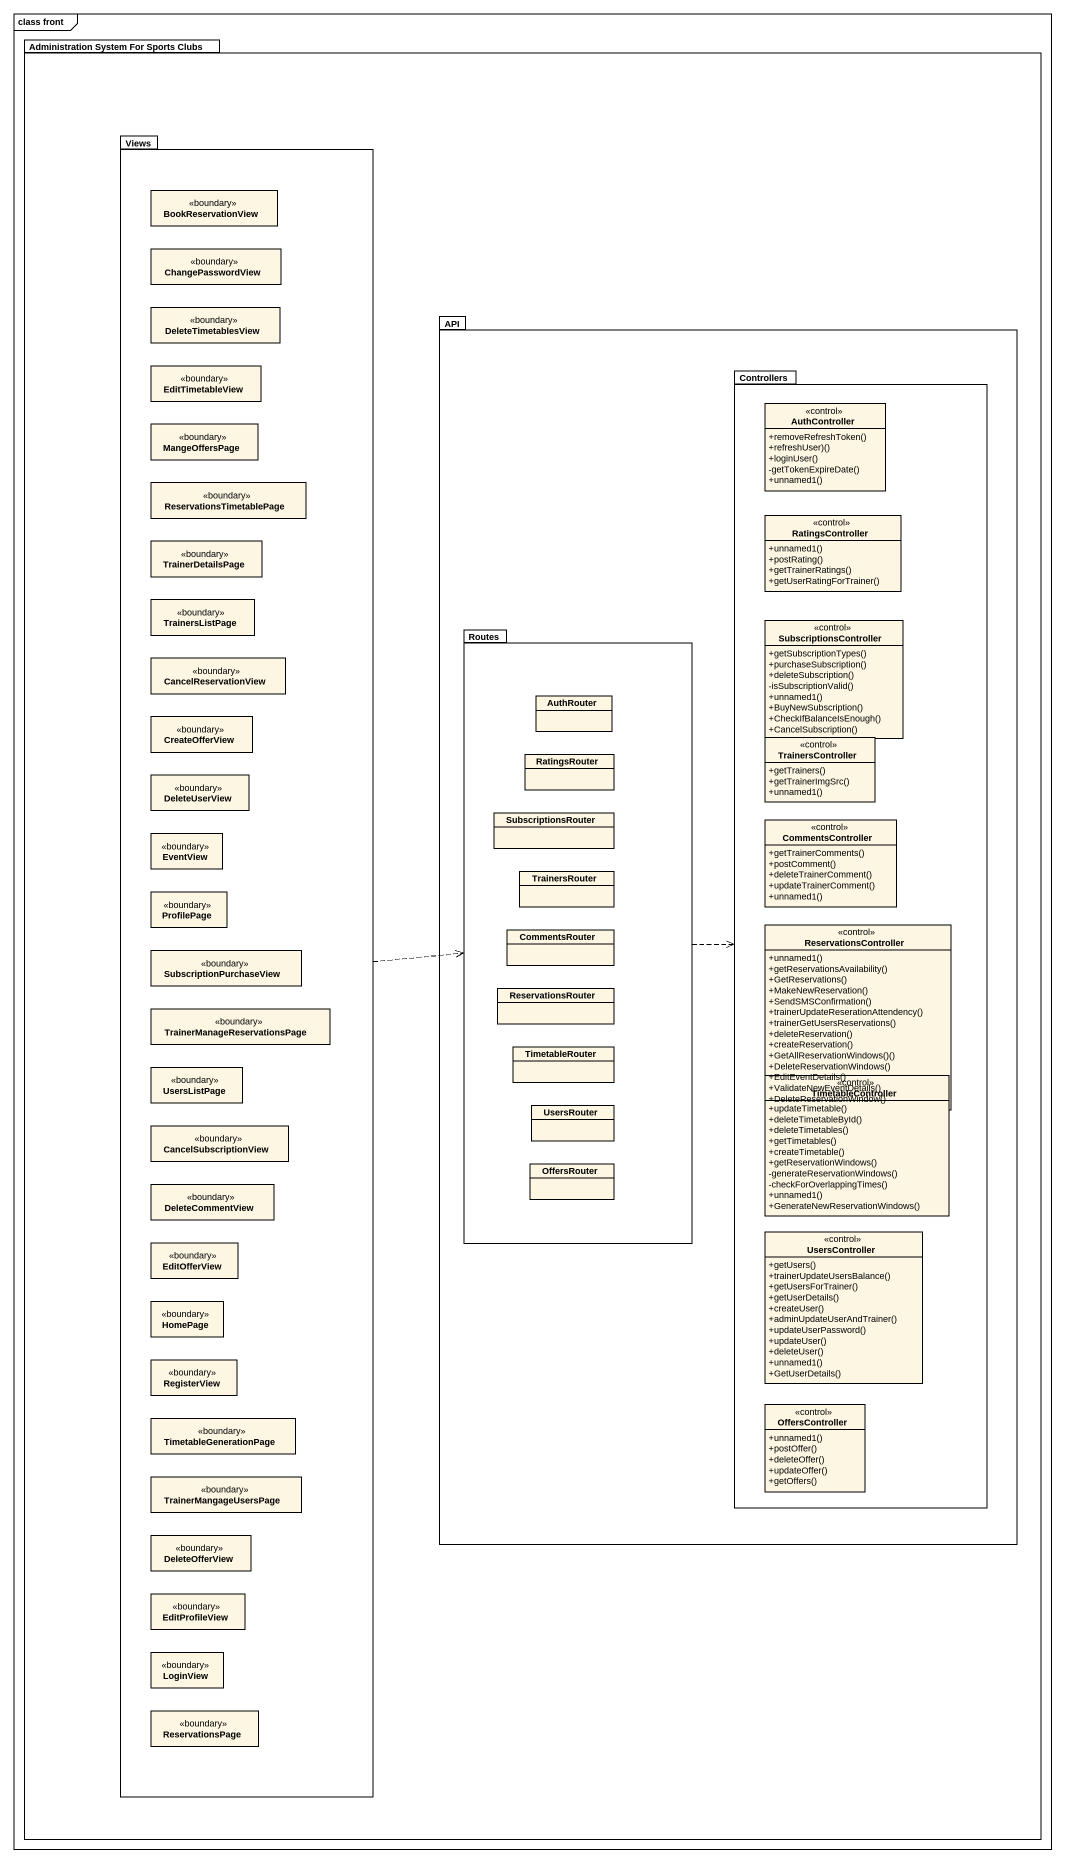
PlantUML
@startuml
mainframe class front
hide circle
hide empty members
skinparam classAttributeIconSize 0
package "Administration System For Sports Clubs" as Administration_System_For {
  package Views {
    class BookReservationView <<boundary>>
    class ChangePasswordView <<boundary>>
    class DeleteTimetablesView <<boundary>>
    class EditTimetableView <<boundary>>
    class MangeOffersPage <<boundary>>
    class ReservationsTimetablePage <<boundary>>
    class TrainerDetailsPage <<boundary>>
    class TrainersListPage <<boundary>>
    class CancelReservationView <<boundary>>
    class CreateOfferView <<boundary>>
    class DeleteUserView <<boundary>>
    class EventView <<boundary>>
    class ProfilePage <<boundary>>
    class SubscriptionPurchaseView <<boundary>>
    class "TrainerManageReservationsPage" as TrainerManageReservationsPag <<boundary>>
    class UsersListPage <<boundary>>
    class CancelSubscriptionView <<boundary>>
    class DeleteCommentView <<boundary>>
    class EditOfferView <<boundary>>
    class HomePage <<boundary>>
    class RegisterView <<boundary>>
    class TimetableGenerationPage <<boundary>>
    class TrainerMangageUsersPage <<boundary>>
    class DeleteOfferView <<boundary>>
    class EditProfileView <<boundary>>
    class LoginView <<boundary>>
    class ReservationsPage <<boundary>>
  }
  package API {
    package Controllers {
      class AuthController <<control>> {
        +removeRefreshToken()
        +refreshUser)()
        +loginUser()
        -getTokenExpireDate()
        +unnamed1()
      }
      class RatingsController <<control>> {
        +unnamed1()
        +postRating()
        +getTrainerRatings()
        +getUserRatingForTrainer()
      }
      class SubscriptionsController <<control>> {
        +getSubscriptionTypes()
        +purchaseSubscription()
        +deleteSubscription()
        -isSubscriptionValid()
        +unnamed1()
        +BuyNewSubscription()
        +CheckIfBalanceIsEnough()
        +CancelSubscription()
      }
      class TrainersController <<control>> {
        +getTrainers()
        +getTrainerImgSrc()
        +unnamed1()
      }
      class CommentsController <<control>> {
        +getTrainerComments()
        +postComment()
        +deleteTrainerComment()
        +updateTrainerComment()
        +unnamed1()
      }
      class ReservationsController <<control>> {
        +unnamed1()
        +getReservationsAvailability()
        +GetReservations()
        +MakeNewReservation()
        +SendSMSConfirmation()
        +trainerUpdateReserationAttendency()
        +trainerGetUsersReservations()
        +deleteReservation()
        +createReservation()
        +GetAllReservationWindows()()
        +DeleteReservationWindows()
        +EditEventDetails()
        +ValidateNewEventDetails()
        +DeleteReservationWindow()
      }
      class TimetableController <<control>> {
        +updateTimetable()
        +deleteTimetableById()
        +deleteTimetables()
        +getTimetables()
        +createTimetable()
        +getReservationWindows()
        -generateReservationWindows()
        -checkForOverlappingTimes()
        +unnamed1()
        +GenerateNewReservationWindows()
      }
      class UsersController <<control>> {
        +getUsers()
        +trainerUpdateUsersBalance()
        +getUsersForTrainer()
        +getUserDetails()
        +createUser()
        +adminUpdateUserAndTrainer()
        +updateUserPassword()
        +updateUser()
        +deleteUser()
        +unnamed1()
        +GetUserDetails()
      }
      class OffersController <<control>> {
        +unnamed1()
        +postOffer()
        +deleteOffer()
        +updateOffer()
        +getOffers()
      }
    }
    package Routes {
      class AuthRouter
      class RatingsRouter
      class SubscriptionsRouter
      class TrainersRouter
      class CommentsRouter
      class ReservationsRouter
      class TimetableRouter
      class UsersRouter
      class OffersRouter
    }
  }
}
Views .right.> Routes
Routes .right.> Controllers
@enduml
